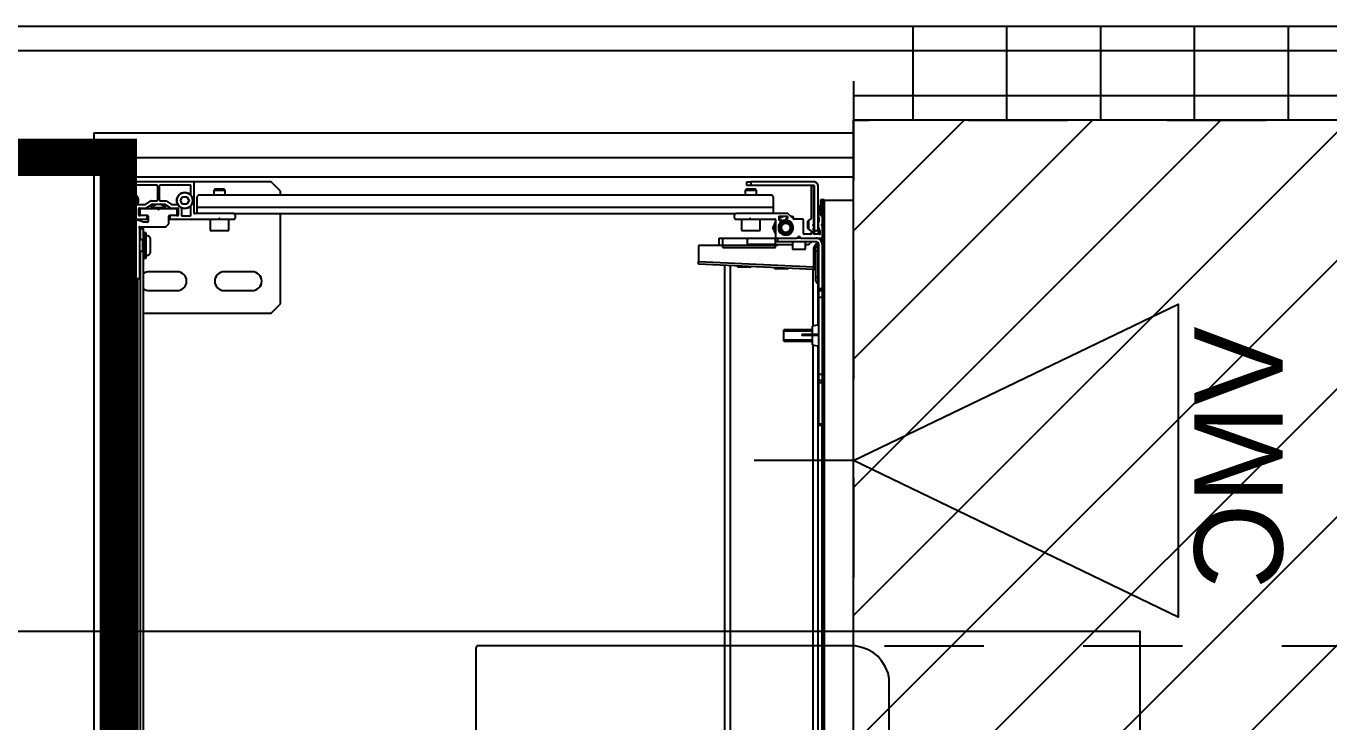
# Model space of a CAD drawing. Header units: centimetres. Extents: x -58072 to 12532, y -30603 to 6224.
# Drawn here: x 9872.8 to 9942.2, y 4361.3 to 4398.4 of the extents above; entities that cross this region are included whole.
import ezdxf

# ---------------------------------------------------------------- set-up
doc = ezdxf.new("R2010")
doc.units = ezdxf.units.CM
for name, pattern in [('Style de ligne -1', [0.41664, 0.20828, -0.20836]), ('Style de ligne -11', [0.347222, 0.20828, -0.138942]), ('VW-01', [0.41656, 0.20828, -0.20828])]:
    doc.linetypes.add(name, pattern=pattern)
for name, color, linetype in [('B Aménagement intérieur', 252, 'Continuous'), ('B faience', 252, 'Style de ligne -11'), ('B Faux plafonds', 252, 'Continuous'), ('B Faux plafonds_Hatch', 9, 'Continuous'), ('B Général', 252, 'Continuous'), ('C ANNOTATIONS-prestations', 252, 'Continuous'), ('D SURFACES-shab', 252, 'Continuous'), ('F REMPLISSAGE-vert clair', 252, 'Continuous'), ('F REMPLISSAGE-vert foncé', 252, 'Continuous'), ('F REMPLISSAGE-vert hachurÈ_Hatch', 252, 'Continuous'), ('F REMPLISSAGE-vert hachuré', 252, 'Continuous'), ('MTI900_Alu', 252, 'Continuous'), ('prlm-CHAUFF', 4, 'Continuous'), ('prlm-MOD-PB', 123, 'Continuous'), ('prlm-VMC', 93, 'Continuous')]:
    doc.layers.add(name, color=color, linetype=linetype)
doc.layers.get('prlm-CHAUFF').off()
doc.styles.add('Eurostile', font='Eurosti.TTF')
pattern_1 = [(90, (1e-16, -1.6667), (5, -5e-14), [])]

# ---------------------------------------------------------------- blocks, each defined once
blk = doc.blocks.new('B 60.200_wc-2')
at = {"layer": 'B Général', "linetype": 'Continuous'}
for p, q in [((-24.9, 0.1), (24.9, 0.1)), ((25, -20.1), (25, 0))]:
    blk.add_line(p, q, dxfattribs=at)
at = {"layer": 'B Général', "linetype": 'Continuous', "flags": 128}
blk.add_lwpolyline([(-25, -20.1), (-24.9, -20.6), (-24.75, -20.9), (-24.55, -21.2), (-24.3, -21.45), (-23.9, -21.7), (-23.4, -21.85), (-23.15, -21.9), (23.25, -21.9), (23.55, -21.85), (23.9, -21.7), (24.2, -21.5), (24.45, -21.3), (24.65, -21.05), (24.8, -20.75), (24.9, -20.5), (24.95, -20.3), (25, -20.1)], dxfattribs=at)
at = {"layer": 'B Général', "linetype": 'Continuous'}
blk.add_arc((24.9, 0), 0.1, 0, 90, dxfattribs=at)
blk = doc.blocks.new('B 60.Groupe-2-1')
at = {"layer": 'B Général', "xscale": -1, "rotation": 270}
blk.add_blockref('B 60.200_wc-2', (35.5, 7.5), dxfattribs=at)
blk = doc.blocks.new('B 60.WC-plan-PMR')
at = {"layer": 'B Général', "linetype": 'Style de ligne -1', "ltscale": 25.4, "flags": 128}
blk.add_lwpolyline([(-114.5, 112.5), (15.5, 112.5), (15.5, 32.5), (-114.5, 32.5)], close=True, dxfattribs=at)
at = {"layer": 'B Général'}
blk.add_blockref('B 60.Groupe-2-1', (0, 0), dxfattribs=at)
blk = doc.blocks.new('B 60.VMC')
at = {"layer": 'B Général', "linetype": 'Style de ligne -1', "ltscale": 25.4}
blk.add_line((0, 10.771), (0, 17), dxfattribs=at)
at = {"layer": 'B Général', "linetype": 'Continuous', "flags": 128}
blk.add_lwpolyline([(0, 10.771), (-8.34, -6.522), (8.34, -6.522)], close=True, dxfattribs=at)
at = {"layer": 'C ANNOTATIONS-prestations', "insert": (-7.149, -7.392), "char_height": 4.7037, "attachment_point": 1, "line_spacing_factor": 0.894578, "style": 'Eurostile'}
blk.add_mtext('VMC', dxfattribs=at)
blk = doc.blocks.new('B 60.Bac douche 80.80')
at = {"layer": 'B faience', "lineweight": 18, "flags": 128}
blk.add_lwpolyline([(-41, -40), (40, -40), (40, 41)], dxfattribs=at)
blk = doc.blocks.new('B 60.T2 S307 (2D)')
at = {"layer": 'B Faux plafonds_Hatch', "linetype": 'Continuous'}
h = blk.add_hatch(dxfattribs=at)
h.set_pattern_fill('F_P__SOFFITE', color=256, style=0, pattern_type=2)
h.set_pattern_definition([(45, (0, 0.2205), (-3.52778, 3.30729), [])])
h.paths.add_polyline_path([(-126.258, -27.476), (-0.43, -27.476), (-0.43, -291.505), (-273.226, -291.525), (-273.226, -198.496), (-126.258, -198.476)])
at = {"layer": 'F REMPLISSAGE-vert hachurÈ_Hatch', "linetype": 'Continuous'}
h = blk.add_hatch(dxfattribs=at)
h.set_pattern_fill('90-0_5 HYDROFUGE_0_5', color=256, style=0, pattern_type=2)
h.set_pattern_definition(pattern_1)
h.paths.add_polyline_path([(-273.226, -193.476), (-273.226, -194.776), (-131.258, -194.776), (-131.258, -193.476)])
h = blk.add_hatch(dxfattribs=at)
h.set_pattern_fill('90-0_5 HYDROFUGE_0_5', color=256, style=0, pattern_type=2)
h.set_pattern_definition(pattern_1)
h.paths.add_polyline_path([(-273.226, -194.776), (-273.226, -197.176), (-131.258, -197.176), (-131.258, -194.776)])
h = blk.add_hatch(dxfattribs=at)
h.set_pattern_fill('90-0_5 HYDROFUGE_0_5', color=256, style=0, pattern_type=2)
h.set_pattern_definition(pattern_1)
h.paths.add_polyline_path([(-273.226, -197.176), (-273.226, -198.476), (-131.258, -198.476), (-131.258, -197.176)])
at = {"layer": 'B Faux plafonds', "linetype": 'VW-01', "ltscale": 25.4, "flags": 128}
blk.add_lwpolyline([(-126.258, -27.476), (-0.43, -27.476), (-0.43, -291.505), (-273.226, -291.525), (-273.226, -198.496), (-126.258, -198.476)], close=True, dxfattribs=at)
at = {"layer": 'B Général', "linetype": 'Continuous'}
for p, q in [((-361.57, -193.476), (-273.226, -193.476)), ((-273.226, -193.476), (-131.258, -193.476)), ((-273.226, -198.476), (-131.258, -198.476)), ((-273.226, -198.476), (-273.226, -200.476)), ((-312.395, -200.476), (-273.226, -200.476)), ((-312.395, -200.476), (-312.395, -291.559))]:
    blk.add_line(p, q, dxfattribs=at)
at = {"layer": 'D SURFACES-shab', "lineweight": 18, "flags": 128}
for points in [[(-361.258, -112.476), (-361.258, -193.476), (-131.258, -193.476), (-131.258, -27.476), (-361.258, -27.476), (-361.258, -107.476), (-280.57, -107.501), (-280.57, -112.501)], [(-273.226, -198.476), (-131.258, -198.476), (-131.258, -291.505), (-273.226, -291.505)]]:
    blk.add_lwpolyline(points, close=True, dxfattribs=at)
at = {"layer": 'F REMPLISSAGE-vert clair'}
for p, q in [((-361.57, -194.776), (-273.226, -194.776)), ((-313.695, -199.176), (-273.226, -199.176)), ((-313.695, -199.176), (-313.695, -291.559))]:
    blk.add_line(p, q, dxfattribs=at)
at = {"layer": 'F REMPLISSAGE-vert foncé', "linetype": 'Continuous'}
for p, q in [((-361.57, -193.476), (-273.226, -193.476)), ((-312.395, -200.476), (-273.226, -200.476)), ((-312.395, -200.476), (-312.395, -291.559))]:
    blk.add_line(p, q, dxfattribs=at)
at = {"layer": 'F REMPLISSAGE-vert foncé'}
for p, q in [((-361.57, -194.776), (-273.226, -194.776)), ((-313.695, -199.176), (-273.226, -199.176)), ((-313.695, -199.176), (-313.695, -291.559))]:
    blk.add_line(p, q, dxfattribs=at)
at = {"layer": 'F REMPLISSAGE-vert hachuré', "linetype": 'Continuous'}
for p, q in [((-273.226, -193.476), (-131.258, -193.476)), ((-273.226, -198.476), (-131.258, -198.476))]:
    blk.add_line(p, q, dxfattribs=at)
at = {"layer": 'F REMPLISSAGE-vert hachuré'}
for p, q in [((-273.226, -194.776), (-131.258, -194.776)), ((-273.226, -197.176), (-131.258, -197.176))]:
    blk.add_line(p, q, dxfattribs=at)
at = {"layer": 'B Général', "xscale": -1}
for name, p in [('B 60.Bac douche 80.80', (-321.57, -153.476)), ('B 60.WC-plan-PMR', (-257.726, -259.015))]:
    blk.add_blockref(name, p, dxfattribs=at)
for p, rotation in [((-321.57, -182.705), 180), ((-262.456, -216.638), 90)]:
    blk.add_blockref('B 60.VMC', p, dxfattribs=dict(at, rotation=rotation))
blk = doc.blocks.new('B 60.G 100_80')
at = {"layer": 'B Général', "linetype": 'Continuous'}
blk.add_line((48.52, 43.75), (48.52, -43.75), dxfattribs=at)
at = {"layer": 'B Général', "linetype": 'Continuous', "flags": 128}
blk.add_lwpolyline([(9.5, -45), (9.5, 45), (48.52, 45), (48.52, -45)], close=True, dxfattribs=at)
at = {"layer": 'C ANNOTATIONS-prestations'}
for p, q in [((46.87, 43.75), (46.87, -43.75)), ((46.97, -43.75), (46.97, 43.75)), ((9.5, 42.25), (9.5, -42.25)), ((10.55, 41.05), (10.55, -41.05)), ((10.7, 41), (10.7, -41)), ((10.4, 39.6), (10.4, -39.6)), ((46.35, -36.044), (46.35, 1.5)), ((46.65, 1.6), (46.65, -35.984)), ((46.85, 1.667), (46.85, -31.75)), ((41.65, -40.287), (41.65, 1.325)), ((41.95, -40.274), (41.95, 1.325)), ((46.67, -31.75), (46.67, -31.85)), ((46.87, -31.75), (46.67, -31.75)), ((46.67, -31.85), (46.67, -34.033)), ((46.67, -31.85), (46.87, -31.85)), ((46.87, -34.033), (46.67, -34.033)), ((46.67, -34.033), (46.67, -34.168)), ((46.67, -34.168), (46.67, -34.5)), ((46.67, -34.168), (46.87, -34.168)), ((46.67, -34.5), (46.67, -38.6)), ((46.67, -34.5), (46.87, -34.5)), ((46.32, -36.05), (46.67, -35.98)), ((46.32, -36.55), (46.32, -36.05)), ((44.82, -36.25), (44.82, -36.85)), ((44.82, -36.25), (46.32, -36.25)), ((46.32, -36.311), (44.82, -36.311)), ((45.911, -36.55), (45.775, -36.55)), ((45.775, -36.6), (45.775, -36.55)), ((45.911, -36.6), (45.775, -36.6)), ((46.67, -36.55), (45.911, -36.55)), ((45.911, -36.6), (45.911, -36.55)), ((46.67, -36.6), (45.911, -36.6)), ((46.32, -37.05), (46.32, -36.6)), ((46.32, -36.789), (44.82, -36.789)), ((46.32, -36.85), (44.82, -36.85)), ((46.67, -37.12), (46.32, -37.05)), ((46.35, -40.074), (46.35, -37.056)), ((46.65, -37.116), (46.65, -39.35)), ((10.7, -37.75), (17.5, -37.75)), ((17.5, -37.75), (18, -38.25)), ((18, -38.25), (18, -43.05)), ((46.67, -38.6), (46.67, -38.932)), ((46.67, -38.6), (46.87, -38.6)), ((11, -38.95), (12.5, -38.95)), ((15, -38.95), (16.5, -38.95)), ((46.52, -39.45), (46.52, -39.65)), ((46.67, -39.35), (46.62, -39.35)), ((46.62, -39.65), (46.62, -39.35)), ((46.67, -38.932), (46.67, -39.067)), ((46.87, -38.932), (46.67, -38.932)), ((46.67, -39.067), (46.67, -41.4)), ((46.67, -39.067), (46.87, -39.067)), ((10.2, -41.3), (10.2, -39.63)), ((10.23, -39.6), (10.47, -39.6)), ((10.5, -39.63), (10.5, -42.29)), ((12.5, -39.95), (11, -39.95)), ((16.5, -39.95), (15, -39.95)), ((46.413, -40.071), (40.27, -40.35)), ((40.27, -40.5), (46.42, -40.221)), ((43.056, -40.173), (42.354, -40.205)), ((42.357, -40.255), (42.354, -40.205)), ((43.056, -40.173), (43.058, -40.223)), ((45.018, -40.084), (44.316, -40.116)), ((44.319, -40.166), (44.316, -40.116)), ((45.018, -40.084), (45.02, -40.134)), ((46.425, -40.07), (46.413, -40.071)), ((46.413, -40.071), (46.42, -40.221)), ((46.42, -40.221), (46.425, -40.22)), ((46.42, -40.221), (46.42, -41.25)), ((46.52, -39.65), (46.52, -41.05)), ((46.62, -39.65), (46.52, -39.65)), ((46.62, -39.65), (46.67, -39.65)), ((46.62, -41.05), (46.62, -39.65)), ((10.65, -41.05), (10.75, -40.95)), ((10.7, -40.67), (10.75, -40.67)), ((10.75, -40.67), (10.75, -42.03)), ((10.75, -40.67), (10.85, -40.67)), ((10.85, -40.67), (10.85, -42.03)), ((40.27, -40.35), (40.27, -40.5)), ((40.27, -41.351), (40.27, -40.5)), ((9.75, -41.05), (9.75, -41.65)), ((9.75, -41.05), (10.2, -41.05)), ((10.25, -41.35), (10.2, -41.3)), ((10.2, -41.4), (10.25, -41.35)), ((10.2, -42.67), (10.2, -41.4)), ((10.5, -41.05), (10.65, -41.05)), ((10.65, -41.65), (10.65, -41.05)), ((11.08, -41.025), (11.08, -41.675)), ((44.47, -41.36), (40.27, -41.351)), ((41.37, -41.353), (41.37, -41.75)), ((41.57, -41.25), (44.37, -41.25)), ((41.57, -41.25), (41.57, -41.75)), ((42.87, -41.4), (42.87, -41.75)), ((44.37, -41.4), (42.87, -41.4)), ((44.37, -41.25), (44.37, -41.4)), ((44.37, -41.4), (44.37, -41.55)), ((44.37, -41.4), (45.27, -41.4)), ((44.37, -41.55), (44.37, -41.75)), ((44.47, -41.55), (44.37, -41.55)), ((44.472, -41.4), (44.47, -41.36)), ((46.52, -41.55), (44.47, -41.55)), ((44.47, -41.75), (44.47, -41.55)), ((45.27, -41.15), (45.97, -41.15)), ((45.27, -41.55), (45.27, -41.15)), ((45.97, -41.15), (45.97, -41.55)), ((45.97, -41.4), (46.067, -41.4)), ((46.42, -41.25), (46.52, -41.25)), ((46.52, -41.05), (46.52, -41.25)), ((46.62, -41.05), (46.52, -41.05)), ((46.67, -41.05), (46.62, -41.05)), ((46.62, -41.35), (46.62, -41.05)), ((46.62, -41.35), (46.67, -41.35)), ((9.5, -42.78), (9.5, -42.25)), ((10.2, -42.25), (9.5, -42.25)), ((10.2, -41.65), (9.75, -41.65)), ((10.65, -41.65), (10.5, -41.65)), ((10.55, -42.25), (10.5, -42.25)), ((10.55, -41.65), (10.55, -42.25)), ((10.55, -42.25), (10.7, -42.25)), ((10.75, -41.75), (10.65, -41.65)), ((10.7, -41.7), (10.7, -42.25)), ((10.75, -42.03), (10.7, -42.03)), ((10.85, -42.03), (10.75, -42.03)), ((14.25, -42.15), (15.25, -42.15)), ((14.25, -42.75), (14.25, -42.15)), ((15.25, -42.15), (15.25, -42.75)), ((41.37, -41.75), (41.57, -41.75)), ((41.57, -41.75), (42.87, -41.75)), ((42.55, -42.15), (43.55, -42.15)), ((42.55, -42.75), (42.55, -42.15)), ((42.87, -41.75), (44.37, -41.75)), ((43.55, -42.15), (43.55, -42.75)), ((44.278, -42.2), (44.22, -42.3)), ((44.22, -42.3), (44.278, -42.4)), ((44.37, -41.75), (44.4, -41.75)), ((44.37, -42.72), (44.37, -41.78)), ((44.4, -41.75), (45.508, -41.75)), ((45.114, -41.95), (44.726, -41.95)), ((45.732, -41.75), (45.508, -41.75)), ((45.529, -41.759), (45.599, -41.829)), ((45.641, -41.829), (45.711, -41.759)), ((45.732, -41.75), (46.84, -41.75)), ((45.87, -41.98), (45.87, -42.66)), ((46.24, -41.95), (45.9, -41.95)), ((46.07, -42.27), (46.09, -42.25)), ((46.07, -42.63), (46.07, -42.27)), ((46.07, -42.293), (46.12, -42.293)), ((46.09, -42.65), (46.09, -42.25)), ((46.09, -42.25), (46.12, -42.25)), ((46.12, -42.654), (46.12, -42.246)), ((46.133, -42.221), (46.257, -42.134)), ((46.27, -42.109), (46.27, -41.98)), ((46.4, -41.98), (46.4, -42.252)), ((46.4, -42.25), (46.45, -42.25)), ((46.4, -42.293), (46.45, -42.293)), ((46.42, -42.28), (46.42, -42.367)), ((46.72, -41.95), (46.43, -41.95)), ((46.45, -41.95), (46.45, -42.15)), ((46.45, -42.15), (46.45, -44.5)), ((46.45, -42.15), (46.65, -42.15)), ((46.65, -42.15), (46.65, -41.95)), ((46.65, -42.15), (46.65, -44.5)), ((46.65, -42.595), (46.65, -42.31)), ((46.661, -42.249), (46.7, -42.21)), ((46.661, -42.287), (46.661, -42.249)), ((46.7, -42.15), (46.7, -42.251)), ((46.72, -42.15), (46.7, -42.15)), ((46.75, -41.98), (46.75, -42.12)), ((46.765, -41.65), (46.87, -41.65)), ((46.84, -41.75), (46.87, -41.75)), ((9.5, -44.72), (9.5, -42.78)), ((9.53, -42.75), (10.87, -42.75)), ((9.68, -43.467), (9.68, -42.96)), ((9.71, -42.93), (10.24, -42.93)), ((10.395, -42.7), (10.23, -42.7)), ((10.27, -42.96), (10.27, -43.306)), ((10.695, -42.601), (10.405, -42.698)), ((10.45, -42.98), (10.45, -43.32)), ((10.87, -42.95), (10.48, -42.95)), ((10.5, -42.35), (11.9, -42.35)), ((10.5, -43.27), (10.5, -42.98)), ((10.92, -42.6), (10.705, -42.6)), ((10.87, -42.95), (10.92, -42.95)), ((10.9, -42.78), (10.9, -42.92)), ((10.95, -42.92), (10.95, -42.63)), ((11.9, -42.35), (12.05, -42.5)), ((12.05, -42.5), (12.05, -42.92)), ((12.08, -42.95), (12.13, -42.95)), ((12.1, -42.92), (12.1, -42.78)), ((12.13, -42.75), (14.7, -42.75)), ((12.52, -42.95), (12.13, -42.95)), ((12.5, -42.98), (12.5, -43.27)), ((12.55, -43.32), (12.55, -42.98)), ((12.73, -43.28), (12.73, -42.96)), ((12.76, -42.93), (13.19, -42.93)), ((13.22, -42.96), (13.22, -43.467)), ((14.7, -42.75), (14.729, -42.779)), ((14.7, -42.75), (14.8, -42.75)), ((14.771, -42.779), (14.8, -42.75)), ((14.8, -42.75), (15.5, -42.75)), ((15.6, -42.85), (15.6, -42.95)), ((42.17, -42.95), (42.17, -42.85)), ((42.27, -42.75), (42.958, -42.75)), ((42.958, -42.75), (43.082, -42.75)), ((42.979, -42.759), (42.999, -42.779)), ((43.041, -42.779), (43.061, -42.759)), ((43.082, -42.75), (44.34, -42.75)), ((44.54, -42.87), (44.54, -42.74)), ((44.54, -42.854), (44.566, -42.9)), ((44.57, -42.71), (44.68, -42.71)), ((44.99, -42.9), (44.57, -42.9)), ((44.71, -42.68), (44.71, -42.657)), ((44.92, -42.729), (44.92, -42.76)), ((44.95, -42.79), (44.99, -42.79)), ((45.02, -42.82), (45.02, -42.87)), ((45.321, -42.769), (45.049, -43.041)), ((45.184, -42.906), (45.27, -42.906)), ((45.27, -42.906), (45.328, -42.806)), ((45.77, -42.76), (45.342, -42.76)), ((46.07, -42.607), (46.12, -42.607)), ((46.09, -42.65), (46.07, -42.63)), ((46.12, -42.65), (46.09, -42.65)), ((46.257, -42.766), (46.133, -42.679)), ((46.27, -44.52), (46.27, -42.791)), ((46.371, -42.429), (46.411, -42.388)), ((46.411, -42.512), (46.371, -42.471)), ((46.4, -42.607), (46.45, -42.607)), ((46.45, -42.65), (46.4, -42.65)), ((46.4, -42.827), (46.4, -42.653)), ((46.42, -42.533), (46.42, -42.625)), ((46.42, -42.855), (46.42, -44.45)), ((46.65, -43.42), (46.65, -42.885)), ((46.661, -42.65), (46.661, -42.618)), ((46.7, -42.69), (46.661, -42.65)), ((46.7, -42.654), (46.7, -42.826)), ((46.77, -42.98), (46.77, -43.42)), ((46.77, -43.78), (46.77, -42.98)), ((46.77, -42.98), (46.87, -42.98)), ((46.84, -42.95), (46.8, -42.95)), ((46.821, -42.429), (46.87, -42.379)), ((46.87, -42.521), (46.821, -42.471)), ((46.835, -42.486), (46.835, -42.414)), ((9.885, -43.55), (9.769, -43.75)), ((10.115, -43.55), (9.885, -43.55)), ((10.231, -43.75), (10.115, -43.55)), ((10.364, -43.53), (10.786, -43.53)), ((10.48, -43.35), (10.841, -43.35)), ((11.45, -43.3), (10.53, -43.3)), ((10.803, -43.535), (11.088, -43.725)), ((10.858, -43.355), (11.142, -43.545)), ((11.1, -43.377), (11.1, -43.3)), ((11.1, -43.377), (11.9, -43.377)), ((11.4, -43.55), (11.1, -43.377)), ((11.159, -43.55), (11.841, -43.55)), ((11.177, -43.3), (11.177, -43.421)), ((11.45, -43.3), (11.5, -43.25)), ((11.5, -43.25), (11.55, -43.3)), ((12.47, -43.3), (11.55, -43.3)), ((11.9, -43.377), (11.6, -43.55)), ((11.823, -43.3), (11.823, -43.421)), ((11.858, -43.545), (12.15, -43.35)), ((11.9, -43.3), (11.9, -43.377)), ((11.904, -43.73), (12.197, -43.535)), ((12.15, -43.35), (12.52, -43.35)), ((12.214, -43.53), (12.536, -43.53)), ((12.785, -43.55), (12.669, -43.75)), ((13.015, -43.55), (12.785, -43.55)), ((13.131, -43.75), (13.015, -43.55)), ((13.4, -43.08), (13.4, -44.72)), ((15.5, -43.05), (13.43, -43.05)), ((13.55, -43.4), (13.55, -43.05)), ((13.55, -43.4), (44.25, -43.4)), ((13.55, -43.95), (13.55, -43.4)), ((15.5, -43.05), (42.27, -43.05)), ((45.028, -43.05), (42.27, -43.05)), ((44.25, -43.4), (44.25, -43.05)), ((44.25, -43.95), (44.25, -43.4)), ((46.74, -43.45), (46.68, -43.45)), ((9.68, -44.54), (9.68, -44.033)), ((9.769, -43.75), (9.885, -43.95)), ((9.885, -43.95), (10.115, -43.95)), ((10.115, -43.95), (10.231, -43.75)), ((11.105, -43.73), (11.41, -43.73)), ((11.44, -44.54), (11.44, -43.76)), ((11.56, -43.76), (11.56, -44.54)), ((11.59, -43.73), (11.904, -43.73)), ((12.669, -43.75), (12.785, -43.95)), ((12.785, -43.95), (13.015, -43.95)), ((13.015, -43.95), (13.131, -43.75)), ((13.22, -44.033), (13.22, -44.54)), ((13.65, -44.05), (13.55, -43.95)), ((13.65, -44.05), (44.15, -44.05)), ((14.45, -44.3), (14.45, -44.05)), ((14.45, -44.3), (15.05, -44.3)), ((14.5, -44.35), (14.45, -44.3)), ((15, -44.35), (14.5, -44.35)), ((15.05, -44.3), (15, -44.35)), ((15.05, -44.05), (15.05, -44.3)), ((18, -44.25), (17.5, -44.75)), ((18, -44.05), (18, -44.25)), ((42.75, -44.3), (42.75, -44.05)), ((42.75, -44.3), (43.35, -44.3)), ((42.8, -44.35), (42.75, -44.3)), ((43.3, -44.35), (42.8, -44.35)), ((43.35, -44.3), (43.3, -44.35)), ((43.35, -44.05), (43.35, -44.3)), ((44.25, -43.95), (44.15, -44.05)), ((46.97, -43.78), (46.77, -43.78)), ((46.87, -43.75), (46.97, -43.75)), ((46.97, -43.75), (46.97, -43.78)), ((47.42, -43.75), (46.97, -43.75)), ((48.52, -43.75), (47.42, -43.75)), ((9.5, -44.75), (9.5, -44.72)), ((9.53, -44.75), (9.5, -44.75)), ((13.37, -44.75), (9.53, -44.75)), ((11.41, -44.57), (9.71, -44.57)), ((13.19, -44.57), (11.59, -44.57)), ((17.5, -44.75), (13.37, -44.75)), ((43.05, -44.55), (42.85, -44.55)), ((42.85, -44.55), (42.85, -44.75)), ((42.85, -44.75), (43.05, -44.75)), ((46.4, -44.55), (43.05, -44.55)), ((43.05, -44.75), (43.05, -44.55)), ((46.4, -44.75), (43.05, -44.75)), ((46.32, -44.55), (46.3, -44.55))]:
    blk.add_line(p, q, dxfattribs=at)
at = {"layer": 'C ANNOTATIONS-prestations', "flags": 128}
for points in [[(10.7, -39.05, -0.080612), (10.842, -38.976, -0.080612), (11, -38.95)], [(12.5, -38.95, -0.414214), (13, -39.45, -0.414214), (12.5, -39.95)], [(15, -39.95, -0.414214), (14.5, -39.45, -0.414214), (15, -38.95)], [(16.5, -38.95, -0.414214), (17, -39.45, -0.414214), (16.5, -39.95)], [(46.52, -39.45, -0.198912), (46.549, -39.379, -0.198912), (46.62, -39.35)], [(10.2, -39.63, -0.198912), (10.209, -39.609, -0.198912), (10.23, -39.6)], [(10.47, -39.6, -0.198912), (10.491, -39.609, -0.198912), (10.5, -39.63)], [(11, -39.95, -0.080612), (10.842, -39.924, -0.080612), (10.7, -39.85)], [(46.52, -39.97, -0.193016), (46.492, -40.039, -0.193016), (46.425, -40.07)], [(10.85, -40.827, -0.218554), (11.01, -40.873, -0.218554), (11.08, -41.025)], [(10.85, -40.826, -0.003145), (10.853, -40.826, -0.003145), (10.855, -40.826)], [(46.067, -41.4, -0.109774), (46.151, -41.419, -0.109774), (46.22, -41.472)], [(46.302, -41.55, -0.028434), (46.259, -41.513, -0.028434), (46.22, -41.472)], [(46.663, -41.445, -0.227222), (46.495, -41.406, -0.227222), (46.42, -41.25)], [(46.62, -41.35, -0.198912), (46.549, -41.321, -0.198912), (46.52, -41.25)], [(46.87, -41.4, -0.198912), (46.767, -41.647, -0.198912), (46.52, -41.75)], [(46.67, -41.4, -0.198912), (46.626, -41.506, -0.198912), (46.52, -41.55)], [(10.5, -42.35, -0.414214), (10.47, -42.32, -0.414214), (10.5, -42.29)], [(11.08, -41.675, -0.218554), (11.01, -41.827, -0.218554), (10.85, -41.873)], [(10.855, -41.873, -0.003145), (10.853, -41.874, -0.003145), (10.85, -41.874)], [(44.37, -42.646, -0.14145), (44.27, -42.3, -0.14145), (44.37, -41.954)], [(44.37, -42.54, -0.103148), (44.32, -42.3, -0.103148), (44.37, -42.06)], [(44.37, -41.78, -0.198912), (44.379, -41.759, -0.198912), (44.4, -41.75)], [(44.697, -42.632, -0.366532), (44.556, -42.134, -0.366532), (45.023, -41.913, -0.366532), (45.318, -42.338, -0.366532), (44.948, -42.699)], [(45.508, -41.75, -0.098491), (45.519, -41.752, -0.098491), (45.529, -41.759)], [(45.641, -41.829, -0.198912), (45.62, -41.837, -0.198912), (45.599, -41.829)], [(45.711, -41.759, -0.098491), (45.721, -41.752, -0.098491), (45.732, -41.75)], [(45.87, -41.98, -0.198912), (45.879, -41.959, -0.198912), (45.9, -41.95)], [(46.12, -42.246, -0.120588), (46.123, -42.232, -0.120588), (46.133, -42.221)], [(46.24, -41.95, -0.198912), (46.261, -41.959, -0.198912), (46.27, -41.98)], [(46.27, -42.109, -0.120588), (46.267, -42.123, -0.120588), (46.257, -42.134)], [(46.4, -41.98, -0.198912), (46.409, -41.959, -0.198912), (46.43, -41.95)], [(46.42, -42.28, -0.155096), (46.406, -42.269, -0.155096), (46.4, -42.252)], [(46.661, -42.249, -0.013224), (46.655, -42.25, -0.013224), (46.65, -42.25)], [(46.65, -42.31, -0.17724), (46.657, -42.291, -0.17724), (46.675, -42.28)], [(46.7, -42.251, -0.17724), (46.693, -42.27, -0.17724), (46.675, -42.28)], [(46.72, -41.95, -0.198912), (46.741, -41.959, -0.198912), (46.75, -41.98)], [(46.75, -42.12, -0.198912), (46.741, -42.141, -0.198912), (46.72, -42.15)], [(46.84, -41.75, -0.198912), (46.861, -41.759, -0.198912), (46.87, -41.78)], [(9.5, -42.78, -0.198912), (9.509, -42.759, -0.198912), (9.53, -42.75)], [(9.68, -42.96, -0.198912), (9.689, -42.939, -0.198912), (9.71, -42.93)], [(10.23, -42.7, -0.198912), (10.209, -42.691, -0.198912), (10.2, -42.67)], [(10.24, -42.93, -0.198912), (10.261, -42.939, -0.198912), (10.27, -42.96)], [(10.405, -42.698, -0.040241), (10.4, -42.7, -0.040241), (10.395, -42.7)], [(10.45, -42.98, -0.198912), (10.459, -42.959, -0.198912), (10.48, -42.95)], [(10.5, -42.98, -0.198912), (10.509, -42.959, -0.198912), (10.53, -42.95)], [(10.695, -42.601, -0.040241), (10.7, -42.6, -0.040241), (10.705, -42.6)], [(10.87, -42.75, -0.198912), (10.891, -42.759, -0.198912), (10.9, -42.78)], [(10.9, -42.92, -0.198912), (10.891, -42.941, -0.198912), (10.87, -42.95)], [(10.92, -42.6, -0.198912), (10.941, -42.609, -0.198912), (10.95, -42.63)], [(10.95, -42.92, -0.198912), (10.941, -42.941, -0.198912), (10.92, -42.95)], [(12.08, -42.95, -0.198912), (12.059, -42.941, -0.198912), (12.05, -42.92)], [(12.1, -42.78, -0.198912), (12.109, -42.759, -0.198912), (12.13, -42.75)], [(12.13, -42.95, -0.198912), (12.109, -42.941, -0.198912), (12.1, -42.92)], [(12.47, -42.95, -0.198912), (12.491, -42.959, -0.198912), (12.5, -42.98)], [(12.52, -42.95, -0.198912), (12.541, -42.959, -0.198912), (12.55, -42.98)], [(12.73, -42.96, -0.198912), (12.739, -42.939, -0.198912), (12.76, -42.93)], [(13.19, -42.93, -0.198912), (13.211, -42.939, -0.198912), (13.22, -42.96)], [(14.771, -42.779, -0.198912), (14.75, -42.787, -0.198912), (14.729, -42.779)], [(15.5, -42.75, -0.198912), (15.571, -42.779, -0.198912), (15.6, -42.85)], [(15.6, -42.95, -0.198912), (15.571, -43.021, -0.198912), (15.5, -43.05)], [(42.17, -42.85, -0.198912), (42.199, -42.779, -0.198912), (42.27, -42.75)], [(42.27, -43.05, -0.198912), (42.199, -43.021, -0.198912), (42.17, -42.95)], [(42.958, -42.75, -0.098491), (42.969, -42.752, -0.098491), (42.979, -42.759)], [(43.041, -42.779, -0.198912), (43.02, -42.787, -0.198912), (42.999, -42.779)], [(43.061, -42.759, -0.098491), (43.071, -42.752, -0.098491), (43.082, -42.75)], [(44.37, -42.72, -0.198912), (44.361, -42.741, -0.198912), (44.34, -42.75)], [(44.54, -42.74, -0.198912), (44.549, -42.719, -0.198912), (44.57, -42.71)], [(44.92, -42.9, -0.085942), (44.718, -42.865, -0.085942), (44.54, -42.764)], [(44.67, -42.9, -0.02871), (44.603, -42.867, -0.02871), (44.54, -42.827)], [(44.57, -42.9, -0.198912), (44.549, -42.891, -0.198912), (44.54, -42.87)], [(44.71, -42.68, -0.198912), (44.701, -42.701, -0.198912), (44.68, -42.71)], [(44.697, -42.632, -0.122946), (44.706, -42.643, -0.122946), (44.71, -42.657)], [(44.92, -42.7, -0.074153), (44.803, -42.683, -0.074153), (44.697, -42.632)], [(44.92, -42.729, -0.189855), (44.928, -42.708, -0.189855), (44.948, -42.699)], [(44.948, -42.699, -0.008728), (44.934, -42.7, -0.008728), (44.92, -42.7)], [(44.95, -42.79, -0.198912), (44.929, -42.781, -0.198912), (44.92, -42.76)], [(45.009, -42.893, -0.018566), (44.965, -42.898, -0.018566), (44.92, -42.9)], [(44.99, -42.79, -0.198912), (45.011, -42.799, -0.198912), (45.02, -42.82)], [(45.02, -42.87, -0.198912), (45.011, -42.891, -0.198912), (44.99, -42.9)], [(45.379, -42.76, -0.041018), (45.298, -42.829, -0.041018), (45.207, -42.883)], [(45.321, -42.769, -0.098491), (45.331, -42.762, -0.098491), (45.342, -42.76)], [(45.87, -42.66, -0.198912), (45.841, -42.731, -0.198912), (45.77, -42.76)], [(46.133, -42.679, -0.120588), (46.123, -42.668, -0.120588), (46.12, -42.654)], [(46.257, -42.766, -0.120588), (46.267, -42.777, -0.120588), (46.27, -42.791)], [(46.371, -42.471, -0.198912), (46.362, -42.45, -0.198912), (46.371, -42.429)], [(46.4, -42.653, -0.155096), (46.406, -42.636, -0.155096), (46.42, -42.625)], [(46.42, -42.855, -0.155096), (46.406, -42.844, -0.155096), (46.4, -42.827)], [(46.42, -42.367, -0.098491), (46.418, -42.378, -0.098491), (46.411, -42.388)], [(46.411, -42.512, -0.098491), (46.418, -42.522, -0.098491), (46.42, -42.533)], [(46.675, -42.625, -0.17724), (46.657, -42.614, -0.17724), (46.65, -42.595)], [(46.65, -42.65, -0.013224), (46.655, -42.65, -0.013224), (46.661, -42.65)], [(46.65, -42.885, -0.17724), (46.657, -42.866, -0.17724), (46.675, -42.855)], [(46.675, -42.625, -0.17724), (46.693, -42.635, -0.17724), (46.7, -42.654)], [(46.7, -42.826, -0.17724), (46.693, -42.845, -0.17724), (46.675, -42.855)], [(46.77, -42.98, -0.198912), (46.779, -42.959, -0.198912), (46.8, -42.95)], [(46.821, -42.471, -0.198912), (46.812, -42.45, -0.198912), (46.821, -42.429)], [(46.87, -42.92, -0.198912), (46.861, -42.941, -0.198912), (46.84, -42.95)], [(9.68, -43.47, -0.01196), (9.68, -43.469, -0.01196), (9.68, -43.467)], [(10.27, -43.306, -0.123554), (10.258, -43.354, -0.123554), (10.225, -43.39)], [(10.48, -43.35, -0.198912), (10.459, -43.341, -0.198912), (10.45, -43.32)], [(10.53, -43.3, -0.198912), (10.509, -43.291, -0.198912), (10.5, -43.27)], [(10.786, -43.53, -0.073633), (10.795, -43.531, -0.073633), (10.803, -43.535)], [(10.841, -43.35, -0.073633), (10.85, -43.351, -0.073633), (10.858, -43.355)], [(11.105, -43.73, -0.073633), (11.096, -43.729, -0.073633), (11.088, -43.725)], [(11.159, -43.55, -0.073633), (11.15, -43.549, -0.073633), (11.142, -43.545)], [(11.858, -43.545, -0.073633), (11.85, -43.549, -0.073633), (11.841, -43.55)], [(12.197, -43.535, -0.073633), (12.205, -43.531, -0.073633), (12.214, -43.53)], [(12.5, -43.27, -0.198912), (12.491, -43.291, -0.198912), (12.47, -43.3)], [(12.55, -43.32, -0.198912), (12.541, -43.341, -0.198912), (12.52, -43.35)], [(12.758, -43.349, -0.095961), (12.737, -43.317, -0.095961), (12.73, -43.28)], [(13.22, -43.467, -0.01196), (13.22, -43.469, -0.01196), (13.22, -43.47)], [(13.4, -43.08, -0.198912), (13.409, -43.059, -0.198912), (13.43, -43.05)], [(45.049, -43.041, -0.098491), (45.039, -43.048, -0.098491), (45.028, -43.05)], [(46.68, -43.45, -0.198912), (46.659, -43.441, -0.198912), (46.65, -43.42)], [(46.77, -43.42, -0.198912), (46.761, -43.441, -0.198912), (46.74, -43.45)], [(9.68, -44.033, -0.01196), (9.68, -44.031, -0.01196), (9.68, -44.03)], [(11.41, -43.73, -0.198912), (11.431, -43.739, -0.198912), (11.44, -43.76)], [(11.56, -43.76, -0.198912), (11.569, -43.739, -0.198912), (11.59, -43.73)], [(13.22, -44.03, -0.01196), (13.22, -44.031, -0.01196), (13.22, -44.033)], [(9.53, -44.75, -0.198912), (9.509, -44.741, -0.198912), (9.5, -44.72)], [(9.71, -44.57, -0.198912), (9.689, -44.561, -0.198912), (9.68, -44.54)], [(11.44, -44.54, -0.198912), (11.431, -44.561, -0.198912), (11.41, -44.57)], [(11.59, -44.57, -0.198912), (11.569, -44.561, -0.198912), (11.56, -44.54)], [(13.22, -44.54, -0.198912), (13.211, -44.561, -0.198912), (13.19, -44.57)], [(13.4, -44.72, -0.198912), (13.391, -44.741, -0.198912), (13.37, -44.75)], [(46.3, -44.55, -0.198912), (46.279, -44.541, -0.198912), (46.27, -44.52)], [(46.42, -44.45, -0.198912), (46.391, -44.521, -0.198912), (46.32, -44.55)], [(46.65, -44.5, -0.198912), (46.577, -44.677, -0.198912), (46.4, -44.75)], [(46.45, -44.5, -0.198912), (46.435, -44.535, -0.198912), (46.4, -44.55)]]:
    blk.add_lwpolyline(points, format="xyb", dxfattribs=at)
at = {"layer": 'C ANNOTATIONS-prestations'}
for centre, radius in [((44.92, -42.3), 0.35), ((44.92, -42.3), 0.3), ((44.92, -42.3), 0.25), ((10, -43.75), 0.425), ((12.9, -43.75), 0.425)]:
    blk.add_circle(centre, radius, dxfattribs=at)
for points, knots in [([(46.425, -40.22), (46.423, -40.181), (46.422, -40.129), (46.422, -40.102), (46.422, -40.083), (46.423, -40.074), (46.424, -40.072), (46.424, -40.07), (46.424, -40.07), (46.424, -40.07), (46.425, -40.07)], [0, 0, 0, 1, 2, 3, 4, 5, 6, 7, 7, 8, 8, 8]), ([(46.52, -39.97), (46.52, -40.004), (46.513, -40.068), (46.501, -40.117), (46.491, -40.146), (46.48, -40.171), (46.467, -40.191), (46.457, -40.203), (46.447, -40.212), (46.433, -40.219), (46.426, -40.22), (46.425, -40.22), (46.425, -40.22)], [0, 0, 0, 1, 2, 3, 4, 5, 6, 7, 8, 9, 9, 10, 10, 10])]:
    blk.add_open_spline(points, degree=2, knots=knots, dxfattribs=at)
blk = doc.blocks.new('B 70.MTI900_Alu_390')
at = {"layer": 'MTI900_Alu', "color": 1, "linetype": 'Continuous'}
for p, q in [((-4.225, 0), (4.225, 0)), ((4.278, 0), (4.225, 0)), ((4.225, -0.07), (4.225, 0)), ((4.472, 0), (4.278, 0)), ((4.475, 0), (4.472, 0)), ((4.475, -0.003), (4.475, 0)), ((4.105, -0.025), (4.165, -0.025)), ((4.105, -0.025), (4.105, -0.07)), ((4.165, -0.07), (4.165, -0.025)), ((4.275, -0.003), (4.275, -0.137)), ((4.293, -0.021), (4.293, -0.074)), ((4.3467, -0.018), (4.296, -0.018)), ((4.355, -0.0385), (4.375, -0.0269)), ((4.355, -0.0615), (4.355, -0.0385)), ((4.375, -0.0731), (4.355, -0.0615)), ((4.375, -0.0269), (4.395, -0.0385)), ((4.395, -0.0615), (4.375, -0.0731)), ((4.395, -0.0385), (4.395, -0.0615)), ((4.454, -0.018), (4.4033, -0.018)), ((4.457, -0.191), (4.457, -0.021)), ((4.475, -0.387), (4.475, -0.003)), ((-4.105, -0.105), (4.105, -0.105)), ((-4.1, -0.12), (4.1, -0.12)), ((-3.96, -0.09), (3.96, -0.09)), ((3.775, -0.12), (3.775, -0.8)), ((3.96, -0.073), (3.96, -0.097)), ((4.13, -0.07), (3.963, -0.07)), ((3.963, -0.1), (4.229, -0.1)), ((4.067, -0.12), (4.067, -0.125)), ((4.067, -0.125), (4.203, -0.125)), ((4.067, -0.125), (4.067, -0.135)), ((4.067, -0.135), (4.203, -0.135)), ((4.105, -0.115), (4.095, -0.125)), ((4.105, -0.1), (4.105, -0.115)), ((4.165, -0.115), (4.105, -0.115)), ((4.135, -0.075), (4.13, -0.07)), ((4.14, -0.07), (4.135, -0.075)), ((4.267, -0.07), (4.14, -0.07)), ((4.165, -0.115), (4.165, -0.1)), ((4.165, -0.105), (4.225, -0.105)), ((4.175, -0.125), (4.165, -0.115)), ((4.17, -0.12), (4.225, -0.12)), ((4.203, -0.125), (4.203, -0.12)), ((4.203, -0.135), (4.203, -0.125)), ((4.225, -0.105), (4.225, -0.1)), ((4.225, -0.105), (4.225, -0.12)), ((4.235, -0.1), (4.235, -0.24)), ((4.26, -0.142), (4.26, -0.1205)), ((4.2602, -0.1195), (4.2698, -0.0905)), ((4.27, -0.0895), (4.27, -0.073)), ((4.295, -0.137), (4.295, -0.098)), ((4.295, -0.137), (4.295, -0.142)), ((4.296, -0.077), (4.3306, -0.077)), ((4.298, -0.095), (4.332, -0.095)), ((4.327, -0.1), (4.298, -0.1)), ((4.33, -0.195), (4.33, -0.103)), ((4.335, -0.098), (4.335, -0.1341)), ((4.3355, -0.1358), (4.3545, -0.1642)), ((4.353, -0.0864), (4.353, -0.1286)), ((4.3535, -0.1303), (4.3725, -0.1588)), ((3.895, -0.15), (3.895, -0.3)), ((3.995, -0.3), (3.995, -0.15)), ((4.1025, -0.158), (4.1675, -0.158)), ((4.292, -0.145), (4.263, -0.145)), ((4.278, -0.14), (4.292, -0.14)), ((4.33, -0.195), (4.325, -0.2)), ((4.325, -0.2), (4.33, -0.205)), ((4.3377, -0.16), (4.33, -0.16)), ((4.33, -0.1677), (4.3421, -0.1677)), ((4.33, -0.297), (4.33, -0.205)), ((4.3377, -0.16), (4.3377, -0.24)), ((4.355, -0.19), (4.3377, -0.16)), ((4.355, -0.1659), (4.355, -0.2341)), ((4.373, -0.1605), (4.373, -0.191)), ((4.454, -0.194), (4.376, -0.194)), ((4.376, -0.206), (4.454, -0.206)), ((4.235, -0.24), (4.25, -0.255)), ((4.25, -0.255), (4.292, -0.255)), ((4.275, -0.263), (4.275, -0.52)), ((4.292, -0.26), (4.278, -0.26)), ((4.295, -0.258), (4.295, -0.263)), ((4.295, -0.302), (4.295, -0.263)), ((4.33, -0.2323), (4.3421, -0.2323)), ((4.33, -0.24), (4.3377, -0.24)), ((4.3545, -0.2358), (4.335, -0.265)), ((4.335, -0.265), (4.335, -0.302)), ((4.3377, -0.24), (4.355, -0.21)), ((4.353, -0.2714), (4.353, -0.3036)), ((4.373, -0.2404), (4.3535, -0.2697)), ((4.373, -0.209), (4.373, -0.2404)), ((4.457, -0.369), (4.457, -0.209)), ((4.293, -0.326), (4.293, -0.369)), ((4.328, -0.323), (4.296, -0.323)), ((4.298, -0.3), (4.327, -0.3)), ((4.332, -0.305), (4.298, -0.305)), ((4.355, -0.3285), (4.375, -0.3169)), ((4.355, -0.3515), (4.355, -0.3285)), ((4.375, -0.3169), (4.395, -0.3285)), ((4.395, -0.3285), (4.395, -0.3515)), ((4.296, -0.372), (4.3467, -0.372)), ((4.305, -0.6), (4.305, -0.393)), ((4.34, -0.405), (4.305, -0.405)), ((4.308, -0.39), (4.472, -0.39)), ((4.34, -0.405), (4.34, -3.475)), ((4.395, -0.405), (4.34, -0.405)), ((4.375, -0.3631), (4.355, -0.3515)), ((4.395, -0.3515), (4.375, -0.3631)), ((4.405, -0.415), (4.395, -0.405)), ((4.4033, -0.372), (4.454, -0.372)), ((4.405, -0.415), (4.405, -3.465)), ((4.475, -0.8), (4.475, -0.387)), ((4.215, -0.475), (4.215, -0.575)), ((4.275, -0.475), (4.215, -0.475)), ((3.895, -0.55), (3.895, -0.7)), ((3.995, -0.7), (3.995, -0.55)), ((4.275, -0.52), (4.2779, -0.5229)), ((4.275, -0.52), (4.275, -0.53)), ((4.2779, -0.5271), (4.275, -0.53)), ((4.275, -0.53), (4.275, -0.6)), ((4.43, -0.495), (4.405, -0.495)), ((4.405, -0.555), (4.43, -0.555)), ((4.43, -0.495), (4.43, -0.555)), ((4.435, -0.5), (4.43, -0.495)), ((4.43, -0.555), (4.435, -0.55)), ((4.435, -0.55), (4.435, -0.5)), ((4.215, -0.575), (4.275, -0.575)), ((4.285, -0.61), (4.295, -0.61)), ((4.305, -0.6), (4.305, -3.277)), ((3.775, -0.8), (3.825, -0.85)), ((4.425, -0.85), (4.475, -0.8)), ((3.825, -0.85), (4.305, -0.85)), ((4.405, -0.85), (4.425, -0.85)), ((4.0071, -3.6913), (4.035, -3.077)), ((4.05, -3.077), (4.0221, -3.692)), ((4.035, -3.077), (4.05, -3.077)), ((4.1351, -3.077), (4.05, -3.077)), ((4.136, -3.497), (4.1351, -3.077)), ((4.1353, -3.187), (4.175, -3.187)), ((4.175, -3.187), (4.175, -3.207)), ((4.0287, -3.215), (-0.1325, -3.215)), ((4.0274, -3.245), (-0.1325, -3.245)), ((4.125, -3.207), (4.125, -3.487)), ((4.125, -3.207), (4.175, -3.207)), ((4.175, -3.207), (4.175, -3.337)), ((4.0173, -3.3556), (4.0205, -3.2854)), ((4.0255, -3.2857), (4.0205, -3.2854)), ((4.215, -3.305), (4.215, -3.405)), ((4.275, -3.305), (4.215, -3.305)), ((4.275, -3.277), (4.275, -3.3458)), ((4.295, -3.267), (4.285, -3.267)), ((4.305, -3.5528), (4.305, -3.277)), ((4.43, -3.325), (4.405, -3.325)), ((4.43, -3.325), (4.43, -3.385)), ((4.435, -3.33), (4.43, -3.325)), ((4.435, -3.38), (4.435, -3.33)), ((4.0173, -3.3556), (4.0223, -3.3558)), ((4.14, -3.337), (4.175, -3.337)), ((4.14, -3.487), (4.14, -3.337)), ((4.175, -3.337), (4.175, -3.487)), ((4.275, -3.3458), (4.275, -3.3582)), ((4.275, -3.3582), (4.275, -3.484)), ((4.2759, -3.3479), (4.2779, -3.3499)), ((4.2779, -3.3541), (4.2759, -3.3561)), ((4.405, -3.385), (4.43, -3.385)), ((4.43, -3.385), (4.435, -3.38)), ((4.455, -3.355), (4.455, -3.335)), ((4.455, -3.335), (4.475, -3.335)), ((4.455, -3.69), (4.455, -3.355)), ((4.475, -3.355), (4.455, -3.355)), ((4.475, -3.335), (4.475, -3.355)), ((4.475, -3.69), (4.475, -3.355)), ((4.215, -3.405), (4.275, -3.405)), ((4.395, -3.475), (4.405, -3.465)), ((3.625, -3.532), (3.685, -3.532)), ((3.625, -3.532), (3.625, -3.682)), ((3.6311, -3.682), (3.6311, -3.532)), ((3.6789, -3.682), (3.6789, -3.532)), ((3.685, -3.682), (3.685, -3.532)), ((4.0084, -3.5518), (4.0116, -3.4816)), ((4.0166, -3.4819), (4.0116, -3.4816)), ((4.125, -3.487), (4.14, -3.487)), ((4.14, -3.4972), (4.136, -3.497)), ((4.14, -3.487), (4.155, -3.487)), ((4.14, -3.487), (4.14, -3.577)), ((4.155, -3.487), (4.175, -3.487)), ((4.155, -3.497), (4.155, -3.487)), ((4.155, -3.702), (4.155, -3.497)), ((4.175, -3.497), (4.155, -3.497)), ((4.175, -3.487), (4.175, -3.49)), ((4.175, -3.49), (4.175, -3.6008)), ((4.272, -3.487), (4.178, -3.487)), ((4.195, -3.5614), (4.195, -3.5226)), ((4.22, -3.4778), (4.23, -3.472)), ((4.23, -3.472), (4.24, -3.4778)), ((4.268, -3.521), (4.2657, -3.521)), ((4.271, -3.507), (4.271, -3.518)), ((4.287, -3.504), (4.274, -3.504)), ((4.2854, -3.504), (4.29, -3.5066)), ((4.29, -3.549), (4.29, -3.507)), ((4.34, -3.475), (4.305, -3.475)), ((4.395, -3.475), (4.34, -3.475)), ((4.0084, -3.5518), (4.0134, -3.552)), ((4.115, -3.577), (4.115, -3.647)), ((4.155, -3.577), (4.115, -3.577)), ((4.175, -3.6232), (4.175, -3.6008)), ((4.1759, -3.6029), (4.1829, -3.6099)), ((4.2729, -3.542), (4.276, -3.542)), ((4.276, -3.627), (4.276, -3.5842)), ((4.2769, -3.5821), (4.3041, -3.5549)), ((4.279, -3.545), (4.279, -3.549)), ((4.2906, -3.577), (4.2806, -3.5828)), ((4.282, -3.552), (4.287, -3.552)), ((4.2906, -3.5684), (4.2906, -3.577)), ((3.655, -3.6411), (3.655, -3.6275)), ((3.66, -3.6275), (3.655, -3.6275)), ((3.655, -3.717), (3.655, -3.6411)), ((3.66, -3.6411), (3.655, -3.6411)), ((3.66, -3.6411), (3.66, -3.6275)), ((3.66, -3.717), (3.66, -3.6411)), ((4.115, -3.647), (4.155, -3.647)), ((4.14, -3.647), (4.14, -3.6567)), ((4.175, -3.6232), (4.175, -3.734)), ((4.1829, -3.6141), (4.1759, -3.6211)), ((4.195, -3.674), (4.195, -3.64)), ((4.198, -3.637), (4.266, -3.637)), ((4.2109, -3.677), (4.198, -3.677)), ((4.2221, -3.6633), (4.2134, -3.6757)), ((4.2654, -3.662), (4.2246, -3.662)), ((4.227, -3.657), (4.225, -3.659)), ((4.265, -3.659), (4.225, -3.659)), ((4.225, -3.659), (4.225, -3.662)), ((4.263, -3.657), (4.227, -3.657)), ((4.2293, -3.657), (4.2293, -3.662)), ((4.2607, -3.657), (4.2607, -3.662)), ((4.265, -3.659), (4.263, -3.657)), ((4.265, -3.662), (4.265, -3.659)), ((4.2766, -3.6757), (4.2679, -3.6633)), ((4.452, -3.677), (4.2791, -3.677)), ((-4.375, -3.737), (4.375, -3.737)), ((4.375, -3.747), (-4.375, -3.747)), ((-0.1667, -3.735), (3.175, -3.735)), ((-0.16, -3.715), (3.5984, -3.715)), ((3.6044, -3.685), (-0.15, -3.685)), ((3.175, -3.717), (3.185, -3.717)), ((3.175, -3.737), (3.175, -3.717)), ((3.185, -3.717), (3.4033, -3.717)), ((3.185, -3.717), (3.185, -3.737)), ((3.4033, -3.737), (3.4033, -3.717)), ((3.4033, -3.717), (3.4168, -3.717)), ((3.4168, -3.717), (3.45, -3.717)), ((3.4168, -3.717), (3.4168, -3.737)), ((3.45, -3.717), (3.86, -3.717)), ((3.45, -3.717), (3.45, -3.737)), ((3.605, -3.682), (3.598, -3.717)), ((3.655, -3.682), (3.605, -3.682)), ((3.705, -3.682), (3.66, -3.682)), ((3.712, -3.717), (3.705, -3.682)), ((4.0074, -3.685), (3.7056, -3.685)), ((3.7116, -3.715), (3.935, -3.715)), ((3.86, -3.717), (3.8932, -3.717)), ((3.86, -3.717), (3.86, -3.737)), ((3.8932, -3.717), (3.9067, -3.717)), ((3.8932, -3.737), (3.8932, -3.717)), ((3.9067, -3.717), (4.14, -3.717)), ((3.9067, -3.717), (3.9067, -3.737)), ((3.935, -3.717), (3.935, -3.712)), ((3.965, -3.712), (3.935, -3.712)), ((3.945, -3.702), (3.965, -3.702)), ((3.965, -3.702), (4.105, -3.702)), ((3.965, -3.712), (3.965, -3.702)), ((3.965, -3.712), (3.965, -3.717)), ((4.105, -3.712), (3.965, -3.712)), ((4.007, -3.6925), (4.0071, -3.6913)), ((4.0071, -3.6913), (4.0221, -3.692)), ((4.0221, -3.692), (4.022, -3.6925)), ((4.0221, -3.692), (4.125, -3.692)), ((4.105, -3.702), (4.125, -3.702)), ((4.105, -3.712), (4.105, -3.702)), ((4.105, -3.717), (4.105, -3.712)), ((4.135, -3.712), (4.105, -3.712)), ((4.125, -3.692), (4.125, -3.702)), ((4.135, -3.712), (4.135, -3.717)), ((4.165, -3.7265), (4.165, -3.737)), ((4.175, -3.734), (4.175, -3.737)), ((4.195, -3.722), (4.195, -3.693)), ((4.195, -3.695), (4.215, -3.695)), ((4.215, -3.715), (4.195, -3.715)), ((4.198, -3.69), (4.2252, -3.69)), ((4.198, -3.725), (4.212, -3.725)), ((4.215, -3.695), (4.45, -3.695)), ((4.215, -3.695), (4.215, -3.715)), ((4.215, -3.715), (4.45, -3.715)), ((4.215, -3.72), (4.2251, -3.72)), ((4.215, -3.722), (4.215, -3.72)), ((4.2249, -3.7161), (4.221, -3.72)), ((4.2287, -3.7161), (4.2249, -3.7161)), ((4.225, -3.69), (4.225, -3.695)), ((4.228, -3.692), (4.2367, -3.692)), ((4.2293, -3.69), (4.2293, -3.695)), ((4.2595, -3.715), (4.231, -3.715)), ((4.2429, -3.7321), (4.2379, -3.737)), ((4.2429, -3.6871), (4.2388, -3.6911)), ((4.2486, -3.7335), (4.2414, -3.7335)), ((4.2512, -3.6911), (4.2471, -3.6871)), ((4.2521, -3.737), (4.2471, -3.7321)), ((4.2533, -3.692), (4.2625, -3.692)), ((4.2607, -3.69), (4.2607, -3.695)), ((4.2651, -3.7161), (4.2618, -3.7161)), ((4.265, -3.695), (4.265, -3.69)), ((4.269, -3.72), (4.2651, -3.7161)), ((4.2827, -3.69), (4.2653, -3.69)), ((4.2654, -3.72), (4.2826, -3.72)), ((4.2855, -3.692), (4.445, -3.692)), ((4.342, -3.715), (4.2885, -3.715)), ((4.295, -3.734), (4.295, -3.73)), ((4.298, -3.727), (4.342, -3.727)), ((4.378, -3.727), (4.298, -3.727)), ((4.298, -3.727), (4.298, -3.737)), ((4.345, -3.724), (4.345, -3.718)), ((4.375, -3.737), (4.375, -3.747)), ((4.375, -3.747), (4.378, -3.747)), ((4.375, -3.792), (4.375, -3.747)), ((4.378, -3.747), (4.378, -3.727)), ((4.455, -3.682), (4.455, -3.68)), ((4.375, -3.902), (4.375, -3.792)), ((-4.375, -3.902), (4.375, -3.902))]:
    blk.add_line(p, q, dxfattribs=at)
for centre, radius in [((4.375, -0.05), 0.0425), ((4.375, -0.34), 0.0425), ((4.23, -3.542), 0.035), ((4.23, -3.542), 0.03), ((4.23, -3.542), 0.025)]:
    blk.add_circle(centre, radius, dxfattribs=at)
for centre, radius, start, end in [((4.278, -0.003), 0.003, 90, 180), ((4.472, -0.003), 0.003, 0, 90), ((4.296, -0.021), 0.003, 90, 180), ((4.3467, -0.021), 0.003, 84.51824, 90), ((4.4033, -0.021), 0.003, 90, 95.48179), ((4.454, -0.021), 0.003, 0, 90), ((3.945, -0.15), 0.05, 143.1301, 180), ((3.963, -0.073), 0.003, 90, 180), ((3.963, -0.097), 0.003, 180, 270), ((3.945, -0.15), 0.05, 0, 36.8699), ((4.1025, -0.138), 0.02, 171.37307, 270), ((4.1025, -0.133), 0.02, 185.73917, 187.18076), ((4.1675, -0.138), 0.02, 270, 8.62693), ((4.1675, -0.133), 0.02, 352.81924, 354.26083), ((4.232, -0.1), 0.003, 0, 180), ((4.263, -0.1205), 0.003, 161.56505, 180), ((4.267, -0.073), 0.003, 0, 90), ((4.267, -0.0895), 0.003, 341.56505, 0), ((4.278, -0.137), 0.003, 180, 270), ((4.292, -0.137), 0.003, 270, 0), ((4.296, -0.074), 0.003, 180, 270), ((4.298, -0.098), 0.003, 90, 180), ((4.298, -0.103), 0.003, 90, 180), ((4.327, -0.103), 0.003, 0, 90), ((4.3306, -0.067), 0.01, 270, 326.3475), ((4.332, -0.098), 0.003, 0, 90), ((4.338, -0.1341), 0.003, 180, 213.69007), ((4.356, -0.1286), 0.003, 180, 213.69007), ((4.263, -0.142), 0.003, 180, 270), ((4.292, -0.142), 0.003, 270, 0), ((4.352, -0.1659), 0.003, 0, 33.69007), ((4.37, -0.1605), 0.003, 0, 33.69007), ((4.376, -0.191), 0.003, 180, 270), ((4.376, -0.209), 0.003, 90, 180), ((4.454, -0.191), 0.003, 270, 0), ((4.454, -0.209), 0.003, 0, 90), ((4.278, -0.263), 0.003, 90, 180), ((4.292, -0.258), 0.003, 0, 90), ((4.292, -0.263), 0.003, 0, 90), ((4.356, -0.2714), 0.003, 146.30993, 180), ((4.352, -0.2341), 0.003, 326.30993, 0), ((3.945, -0.3), 0.05, 180, 0), ((4.296, -0.326), 0.003, 90, 180), ((4.298, -0.297), 0.003, 180, 270), ((4.298, -0.302), 0.003, 180, 270), ((4.327, -0.297), 0.003, 270, 0), ((4.328, -0.333), 0.01, 46.14901, 90), ((4.332, -0.302), 0.003, 270, 0), ((4.296, -0.369), 0.003, 180, 270), ((4.308, -0.393), 0.003, 90, 180), ((4.3467, -0.369), 0.003, 270, 275.48176), ((4.4033, -0.369), 0.003, 264.51819, 270), ((4.454, -0.369), 0.003, 270, 0), ((4.472, -0.387), 0.003, 270, 0), ((3.945, -0.55), 0.05, 0, 180), ((4.2758, -0.525), 0.003, 315, 45), ((4.285, -0.6), 0.01, 180, 270), ((4.295, -0.6), 0.01, 270, 0), ((3.945, -0.7), 0.05, 180, 0), ((4.285, -3.277), 0.01, 90, 180), ((4.295, -3.277), 0.01, 0, 90), ((4.278, -3.3458), 0.003, 180, 225), ((4.278, -3.3582), 0.003, 135, 180), ((4.2758, -3.352), 0.003, 315, 45), ((4.178, -3.49), 0.003, 90, 180), ((4.23, -3.542), 0.04, 33.92723, 355.99937), ((4.23, -3.542), 0.065, 57.79577, 122.20423), ((4.23, -3.542), 0.06, 66.44354, 113.55646), ((4.2657, -3.518), 0.003, 213.92723, 270), ((4.23, -3.542), 0.04, 0, 33.92723), ((4.268, -3.518), 0.003, 270, 0), ((4.274, -3.507), 0.003, 90, 180), ((4.272, -3.484), 0.003, 270, 0), ((4.23, -3.542), 0.06, 0, 39.29648), ((4.23, -3.542), 0.065, 22.61986, 35.77582), ((4.287, -3.507), 0.003, 0, 90), ((4.178, -3.6008), 0.003, 180, 225), ((4.2729, -3.545), 0.003, 90, 175.99937), ((4.23, -3.542), 0.04, 355.99937, 0), ((4.276, -3.545), 0.003, 0, 90), ((4.23, -3.542), 0.065, 315.04746, 333.83802), ((4.279, -3.5842), 0.003, 135, 180), ((4.282, -3.549), 0.003, 180, 270), ((4.287, -3.549), 0.003, 270, 0), ((4.23, -3.542), 0.06, 351.491, 0), ((4.302, -3.5528), 0.003, 315, 0), ((4.16, -3.6567), 0.02, 180, 230.11594), ((4.1151, -3.7104), 0.05, 37.08606, 50.11594), ((4.178, -3.6232), 0.003, 135, 180), ((4.1808, -3.612), 0.003, 315, 45), ((4.198, -3.64), 0.003, 90, 180), ((4.198, -3.674), 0.003, 180, 270), ((4.2109, -3.674), 0.003, 270, 325.00798), ((4.2246, -3.665), 0.003, 90, 145.00798), ((4.2654, -3.665), 0.003, 34.99202, 90), ((4.266, -3.627), 0.01, 270, 0), ((4.2791, -3.674), 0.003, 214.99202, 270), ((4.452, -3.68), 0.003, 0, 90), ((3.945, -3.712), 0.01, 90, 180), ((3.997, -3.692), 0.01, 270, 357.39744), ((4.125, -3.712), 0.02, 347.58795, 90), ((4.125, -3.712), 0.01, 0, 90), ((4.14, -3.702), 0.035, 270, 0), ((4.14, -3.702), 0.015, 270, 0), ((4.178, -3.734), 0.003, 180, 270), ((4.198, -3.693), 0.003, 90, 180), ((4.198, -3.722), 0.003, 180, 270), ((4.212, -3.722), 0.003, 270, 0), ((4.215, -3.715), 0.01, 353.93882, 0), ((4.2251, -3.717), 0.003, 270, 350.40593), ((4.2252, -3.693), 0.003, 19.47122, 90), ((4.231, -3.718), 0.003, 90, 170.40593), ((4.2367, -3.689), 0.003, 270, 315), ((4.245, -3.6892), 0.003, 45, 135), ((4.245, -3.7342), 0.003, 45, 135), ((4.2533, -3.689), 0.003, 225, 270), ((4.2595, -3.718), 0.003, 9.59407, 90), ((4.2653, -3.693), 0.003, 90, 160.52878), ((4.2654, -3.717), 0.003, 189.59407, 270), ((4.275, -3.715), 0.01, 180, 186.06118), ((4.2826, -3.717), 0.003, 270, 350.40593), ((4.2827, -3.693), 0.003, 19.47122, 90), ((4.2885, -3.718), 0.003, 90, 170.40593), ((4.292, -3.734), 0.003, 270, 0), ((4.298, -3.73), 0.003, 90, 180), ((4.342, -3.718), 0.003, 0, 90), ((4.342, -3.724), 0.003, 270, 0), ((4.445, -3.682), 0.01, 270, 0), ((4.45, -3.69), 0.025, 270, 0), ((4.45, -3.69), 0.005, 270, 0)]:
    blk.add_arc(centre, radius, start, end, dxfattribs=at)
for centre, major_axis, ratio, start_param, end_param in [((3.997, -3.692), (-0.025, 0), 0.4, 1.570796, 3.096169), ((4.022, -3.6931), (-0.015, 0.0007), 0.045361, -1.568734, 0)]:
    blk.add_ellipse(centre, major_axis=major_axis, ratio=ratio, start_param=start_param, end_param=end_param, dxfattribs=at)

msp = doc.modelspace()

# ---------------------------------------------------------------- linework, layer by layer
at = {"layer": 'prlm-MOD-PB', "const_width": 2}
msp.add_lwpolyline([(9870.66, 4351.397), (9877.672, 4351.397), (9877.672, 4391.397), (9870.66, 4391.397)], close=True, dxfattribs=at)
at = {"layer": 'prlm-VMC'}
msp.add_lwpolyline([(9867.5, 4366.133), (9932.094, 4366.133), (9932.094, 4318.063)], dxfattribs=at)

# ---------------------------------------------------------------- block references
at = {"layer": 'B Aménagement intérieur'}
msp.add_blockref('B 60.T2 S307 (2D)', (10190.054, 4591.874), dxfattribs=at)
at = {"layer": 'B Aménagement intérieur', "xscale": -1, "rotation": 180}
msp.add_blockref('B 60.G 100_80', (9868.308, 4345.348), dxfattribs=at)
at = {"layer": 'prlm-CHAUFF', "xscale": 9.999999999999975, "yscale": 9.999999999999975, "zscale": 9.999999999999975, "rotation": 89.99988466022917}
msp.add_blockref('B 70.MTI900_Alu_390', (9877.808, 4345.348), dxfattribs=at)

doc.saveas('drawing.dxf')
